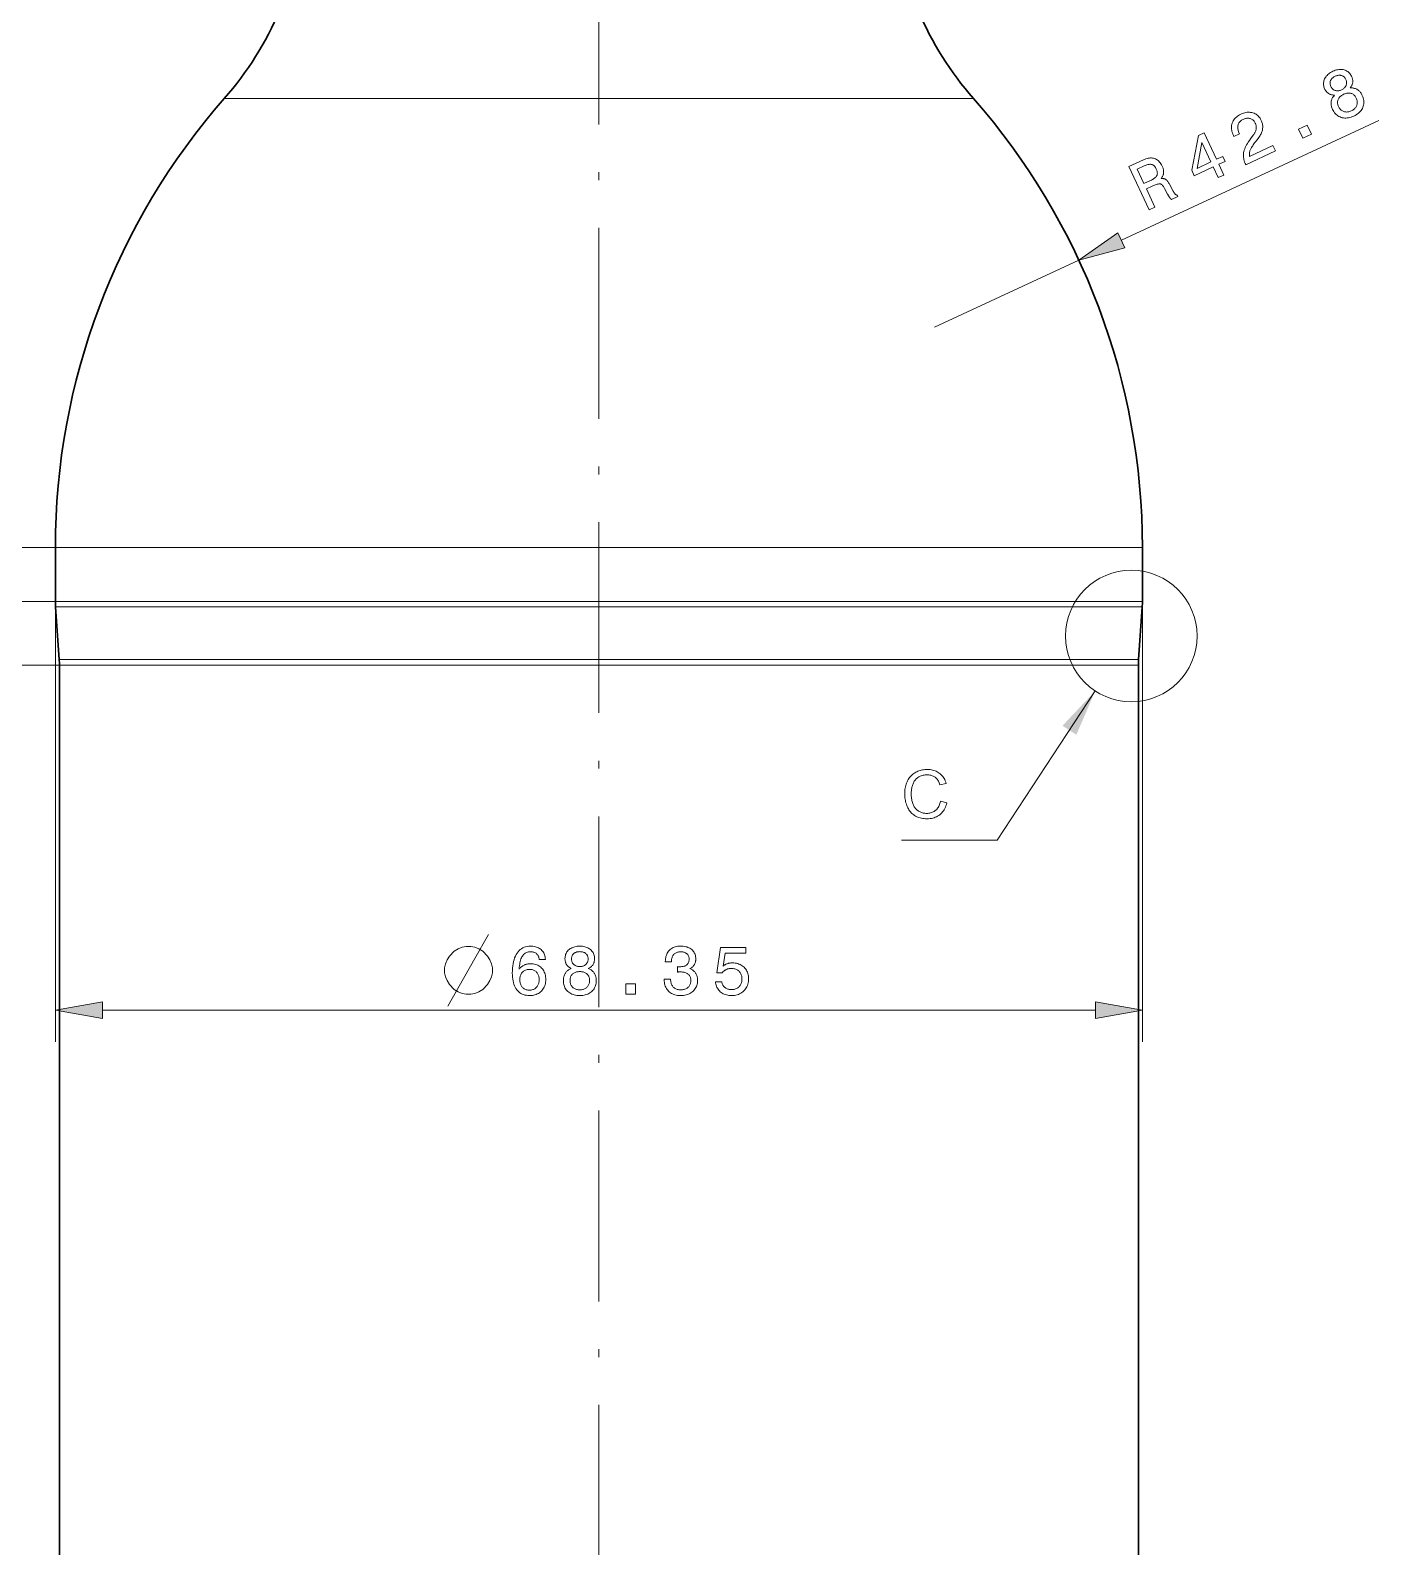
# Model space of a CAD drawing. Extents: x 0 to 419, y 0 to 420.
# Drawn here: x 72.9 to 157.7, y 209.8 to 305.1 of the extents above; entities that cross this region are included whole.
import ezdxf

# ---------------------------------------------------------------- set-up
doc = ezdxf.new("R2010")
doc.units = 0
doc.linetypes.add('DASHDOT', pattern=[18.5, 12, -3, 0.5, -3])

msp = doc.modelspace()

# ---------------------------------------------------------------- linework, layer by layer
at = {"color": 7, "linetype": 'DASHDOT', "lineweight": 13}
msp.add_line((108.657, 385.172), (108.657, 125.575), dxfattribs=at)
at = {"color": 7, "lineweight": 13}
for p, q in [((129.33, 300.802), (85.101, 300.802)), ((74.482, 272.585), (38.661, 272.585)), ((74.482, 272.585), (49.309, 272.585)), ((138.648, 272.585), (74.482, 272.585)), ((74.482, 269.185), (49.309, 269.185)), ((74.482, 269.185), (74.482, 241.491)), ((138.648, 269.185), (74.482, 269.185)), ((142.832, 269.185), (142.832, 241.491)), ((138.638, 268.844), (74.494, 268.844)), ((74.732, 265.185), (38.511, 265.185)), ((74.732, 265.185), (38.661, 265.185)), ((138.439, 265.525), (74.72, 265.525)), ((138.429, 265.185), (74.732, 265.185)), ((77.436, 243.491), (139.877, 243.491))]:
    msp.add_line(p, q, dxfattribs=at)
at = {"color": 7, "lineweight": 13, "ltscale": 0.072093}
msp.add_line((132.213, 300.802), (129.33, 300.802), dxfattribs=at)
at = {"color": 7, "lineweight": 13, "ltscale": 0.446069}
msp.add_line((141.512, 291.894), (157.688, 299.424), dxfattribs=at)
at = {"color": 7, "lineweight": 13, "ltscale": 0.25}
msp.add_line((129.768, 286.427), (138.834, 290.647), dxfattribs=at)
at = {"color": 7, "lineweight": 30, "ltscale": 0.084999}
for p, q in [((74.482, 269.185), (74.482, 272.585)), ((142.832, 269.185), (142.832, 272.585))]:
    msp.add_line(p, q, dxfattribs=at)
at = {"color": 7, "lineweight": 13, "ltscale": 0.104591}
for p, q in [((142.832, 272.585), (138.648, 272.585)), ((142.832, 269.185), (138.648, 269.185))]:
    msp.add_line(p, q, dxfattribs=at)
at = {"color": 7, "lineweight": 30, "ltscale": 0.083151}
for p, q in [((74.72, 265.525), (74.494, 268.844)), ((142.594, 265.525), (142.82, 268.844))]:
    msp.add_line(p, q, dxfattribs=at)
at = {"color": 7, "lineweight": 13, "ltscale": 0.104555}
msp.add_line((142.82, 268.844), (138.638, 268.844), dxfattribs=at)
at = {"color": 7, "lineweight": 30}
for p, q in [((74.732, 148.685), (74.732, 265.185)), ((142.582, 148.685), (142.582, 265.185))]:
    msp.add_line(p, q, dxfattribs=at)
at = {"color": 7, "lineweight": 13, "ltscale": 0.103825}
msp.add_line((142.582, 265.185), (138.429, 265.185), dxfattribs=at)
at = {"color": 7, "lineweight": 13, "ltscale": 0.103861}
msp.add_line((142.594, 265.525), (138.439, 265.525), dxfattribs=at)
at = {"color": 7, "lineweight": 13}
for points in [[(154.917, 301.018), (154.874, 301.018), (154.832, 301.021), (154.792, 301.026), (154.752, 301.033), (154.714, 301.042), (154.678, 301.052), (154.642, 301.065), (154.608, 301.08), (154.575, 301.097), (154.543, 301.116), (154.513, 301.137), (154.483, 301.16), (154.455, 301.185), (154.428, 301.213), (154.402, 301.242), (154.378, 301.274), (154.354, 301.308), (154.332, 301.344), (154.311, 301.382), (154.291, 301.422), (154.265, 301.484), (154.245, 301.546), (154.23, 301.608), (154.221, 301.67), (154.218, 301.732), (154.221, 301.793), (154.23, 301.854), (154.244, 301.915), (154.264, 301.977), (154.29, 302.037), (154.321, 302.097), (154.356, 302.154), (154.397, 302.208), (154.442, 302.26), (154.491, 302.309), (154.546, 302.356), (154.605, 302.4), (154.668, 302.441), (154.737, 302.48), (154.81, 302.517), (154.885, 302.549), (154.959, 302.577), (155.032, 302.599), (155.104, 302.615), (155.174, 302.627), (155.244, 302.633), (155.312, 302.634), (155.38, 302.63), (155.446, 302.621), (155.511, 302.606), (155.574, 302.586), (155.633, 302.562), (155.689, 302.534), (155.741, 302.5), (155.79, 302.463), (155.835, 302.421), (155.876, 302.374), (155.914, 302.323), (155.948, 302.268), (155.979, 302.207), (155.997, 302.166), (156.013, 302.125), (156.027, 302.085), (156.038, 302.045), (156.046, 302.006), (156.053, 301.967), (156.056, 301.929), (156.058, 301.891), (156.057, 301.854), (156.054, 301.817), (156.048, 301.78), (156.04, 301.745), (156.03, 301.709), (156.017, 301.674), (156.001, 301.639), (155.983, 301.604), (155.963, 301.57), (155.94, 301.536), (155.915, 301.503), (155.888, 301.47), (155.94, 301.472), (155.99, 301.472), (156.039, 301.469), (156.087, 301.463), (156.133, 301.454), (156.178, 301.443), (156.222, 301.429), (156.265, 301.411), (156.305, 301.391), (156.345, 301.369), (156.383, 301.343), (156.42, 301.315), (156.455, 301.284), (156.488, 301.251), (156.52, 301.215), (156.551, 301.176), (156.58, 301.135), (156.607, 301.091), (156.633, 301.044), (156.657, 300.995), (156.69, 300.917), (156.717, 300.84), (156.737, 300.764), (156.751, 300.688), (156.758, 300.614), (156.758, 300.54), (156.752, 300.467), (156.74, 300.395), (156.721, 300.323), (156.695, 300.253), (156.663, 300.184), (156.626, 300.118), (156.582, 300.055), (156.534, 299.996), (156.479, 299.939), (156.419, 299.886), (156.353, 299.835), (156.281, 299.787), (156.203, 299.743), (156.12, 299.701), (156.035, 299.664), (155.951, 299.634), (155.868, 299.61), (155.787, 299.592), (155.707, 299.58), (155.629, 299.575), (155.552, 299.576), (155.476, 299.583), (155.402, 299.597), (155.329, 299.617), (155.259, 299.643), (155.192, 299.674), (155.129, 299.711), (155.069, 299.754), (155.013, 299.802), (154.961, 299.855), (154.912, 299.914), (154.866, 299.979), (154.824, 300.049), (154.786, 300.124), (154.764, 300.175), (154.745, 300.224), (154.729, 300.273), (154.716, 300.322), (154.706, 300.37), (154.699, 300.418), (154.695, 300.465), (154.694, 300.512), (154.696, 300.558), (154.701, 300.604), (154.709, 300.648), (154.72, 300.693), (154.735, 300.736), (154.752, 300.779), (154.772, 300.82), (154.795, 300.862), (154.821, 300.902), (154.85, 300.941), (154.882, 300.98)], [(154.678, 301.565), (154.697, 301.527), (154.718, 301.492), (154.741, 301.46), (154.766, 301.431), (154.792, 301.404), (154.821, 301.38), (154.851, 301.359), (154.883, 301.34), (154.917, 301.324), (154.953, 301.311), (154.99, 301.301), (155.028, 301.294), (155.066, 301.291), (155.105, 301.29), (155.145, 301.292), (155.185, 301.298), (155.226, 301.307), (155.267, 301.319), (155.309, 301.334), (155.351, 301.353), (155.393, 301.373), (155.432, 301.396), (155.468, 301.42), (155.502, 301.445), (155.532, 301.473), (155.559, 301.501), (155.584, 301.532), (155.606, 301.563), (155.625, 301.597), (155.641, 301.632), (155.654, 301.668), (155.664, 301.704), (155.671, 301.74), (155.674, 301.777), (155.674, 301.814), (155.671, 301.852), (155.664, 301.89), (155.654, 301.928), (155.641, 301.966), (155.624, 302.005), (155.605, 302.043), (155.585, 302.078), (155.562, 302.109), (155.538, 302.138), (155.512, 302.165), (155.484, 302.188), (155.454, 302.209), (155.423, 302.226), (155.39, 302.241), (155.355, 302.253), (155.319, 302.262), (155.282, 302.268), (155.245, 302.271), (155.206, 302.271), (155.166, 302.267), (155.126, 302.261), (155.085, 302.251), (155.042, 302.238), (154.999, 302.222), (154.956, 302.203), (154.913, 302.182), (154.873, 302.159), (154.837, 302.136), (154.803, 302.11), (154.772, 302.084), (154.744, 302.056), (154.719, 302.026), (154.697, 301.996), (154.678, 301.964), (154.662, 301.93), (154.648, 301.896), (154.639, 301.861), (154.632, 301.826), (154.629, 301.79), (154.629, 301.754), (154.632, 301.717), (154.639, 301.68), (154.649, 301.642), (154.662, 301.604)], [(155.159, 300.307), (155.183, 300.259), (155.209, 300.215), (155.238, 300.174), (155.268, 300.136), (155.3, 300.102), (155.334, 300.072), (155.371, 300.045), (155.409, 300.021), (155.449, 300.001), (155.492, 299.984), (155.536, 299.971), (155.58, 299.962), (155.626, 299.957), (155.672, 299.956), (155.719, 299.958), (155.767, 299.965), (155.816, 299.975), (155.866, 299.99), (155.916, 300.008), (155.967, 300.03), (156.017, 300.055), (156.064, 300.082), (156.107, 300.111), (156.147, 300.142), (156.183, 300.174), (156.215, 300.209), (156.244, 300.245), (156.27, 300.283), (156.292, 300.323), (156.31, 300.365), (156.325, 300.408), (156.335, 300.452), (156.342, 300.497), (156.344, 300.542), (156.343, 300.588), (156.338, 300.634), (156.329, 300.682), (156.315, 300.73), (156.298, 300.778), (156.277, 300.828), (156.255, 300.872), (156.23, 300.914), (156.203, 300.952), (156.174, 300.986), (156.143, 301.018), (156.11, 301.046), (156.075, 301.07), (156.038, 301.092), (155.999, 301.11), (155.958, 301.124), (155.915, 301.136), (155.871, 301.143), (155.826, 301.147), (155.78, 301.147), (155.733, 301.143), (155.686, 301.135), (155.637, 301.124), (155.587, 301.109), (155.536, 301.09), (155.484, 301.068), (155.434, 301.043), (155.387, 301.016), (155.344, 300.988), (155.304, 300.958), (155.267, 300.926), (155.235, 300.893), (155.205, 300.858), (155.179, 300.821), (155.157, 300.783), (155.138, 300.743), (155.122, 300.702), (155.111, 300.66), (155.103, 300.618), (155.1, 300.575), (155.1, 300.532), (155.104, 300.488), (155.112, 300.444), (155.124, 300.399), (155.139, 300.353)], [(149.331, 296.636), (149.326, 296.648), (149.291, 296.728), (149.261, 296.807), (149.236, 296.886), (149.215, 296.963), (149.2, 297.04), (149.19, 297.115), (149.185, 297.19), (149.185, 297.264), (149.19, 297.337), (149.199, 297.409), (149.215, 297.482), (149.236, 297.557), (149.264, 297.635), (149.297, 297.717), (149.337, 297.8), (149.383, 297.887), (149.434, 297.976), (149.492, 298.068), (149.556, 298.162), (149.626, 298.26), (149.799, 298.494), (149.829, 298.535), (149.856, 298.576), (149.881, 298.617), (149.904, 298.657), (149.923, 298.697), (149.941, 298.736), (149.956, 298.775), (149.968, 298.813), (149.978, 298.851), (149.985, 298.888), (149.99, 298.925), (149.992, 298.962), (149.993, 299), (149.99, 299.037), (149.986, 299.074), (149.979, 299.112), (149.969, 299.149), (149.958, 299.187), (149.944, 299.225), (149.927, 299.262), (149.906, 299.304), (149.883, 299.343), (149.857, 299.378), (149.829, 299.411), (149.799, 299.44), (149.767, 299.467), (149.733, 299.49), (149.696, 299.511), (149.658, 299.528), (149.617, 299.542), (149.574, 299.553), (149.531, 299.561), (149.487, 299.564), (149.443, 299.565), (149.397, 299.561), (149.351, 299.554), (149.304, 299.544), (149.256, 299.53), (149.208, 299.512), (149.158, 299.491), (149.111, 299.466), (149.067, 299.44), (149.027, 299.411), (148.99, 299.38), (148.957, 299.346), (148.928, 299.31), (148.902, 299.271), (148.88, 299.23), (148.862, 299.187), (148.848, 299.141), (148.837, 299.094), (148.83, 299.045), (148.827, 298.995), (148.828, 298.944), (148.834, 298.892), (148.843, 298.838), (148.856, 298.784), (148.874, 298.728), (148.895, 298.671), (148.92, 298.612), (148.936, 298.58), (148.58, 298.414), (148.554, 298.47), (148.518, 298.555), (148.487, 298.639), (148.464, 298.722), (148.447, 298.804), (148.436, 298.884), (148.432, 298.963), (148.435, 299.04), (148.444, 299.116), (148.46, 299.191), (148.482, 299.265), (148.51, 299.336), (148.544, 299.404), (148.585, 299.469), (148.63, 299.53), (148.682, 299.588), (148.74, 299.642), (148.803, 299.693), (148.872, 299.74), (148.947, 299.785), (149.028, 299.825), (149.108, 299.86), (149.187, 299.888), (149.264, 299.911), (149.341, 299.927), (149.417, 299.938), (149.492, 299.943), (149.566, 299.942), (149.638, 299.935), (149.71, 299.922), (149.781, 299.904), (149.849, 299.879), (149.914, 299.85), (149.975, 299.816), (150.033, 299.776), (150.087, 299.732), (150.137, 299.682), (150.184, 299.627), (150.227, 299.567), (150.266, 299.502), (150.302, 299.432), (150.326, 299.376), (150.347, 299.32), (150.364, 299.264), (150.378, 299.208), (150.388, 299.152), (150.395, 299.096), (150.398, 299.04), (150.397, 298.984), (150.393, 298.928), (150.385, 298.872), (150.374, 298.816), (150.36, 298.76), (150.341, 298.704), (150.319, 298.647), (150.294, 298.59), (150.265, 298.532), (150.232, 298.475), (150.196, 298.417), (150.156, 298.358), (150.112, 298.3), (149.937, 298.077), (149.889, 298.013), (149.845, 297.952), (149.804, 297.894), (149.766, 297.838), (149.732, 297.784), (149.701, 297.732), (149.674, 297.683), (149.649, 297.637), (149.629, 297.592), (149.611, 297.55), (149.597, 297.51), (149.584, 297.469), (149.574, 297.429), (149.567, 297.389), (149.561, 297.35), (149.558, 297.31), (149.556, 297.271), (149.557, 297.232), (149.561, 297.193), (149.566, 297.155), (151.042, 297.842), (151.198, 297.506)], [(147.601, 295.831), (147.288, 296.504), (146.094, 295.948), (145.934, 296.292), (146.36, 298.488), (146.715, 298.653), (147.494, 296.981), (147.882, 297.162), (148.028, 296.848), (147.64, 296.668), (147.953, 295.995)], [(152.915, 298.304), (152.643, 298.887), (153.184, 299.139), (153.456, 298.556)], [(146.276, 296.414), (147.142, 296.817), (146.576, 298.035)], [(143.251, 293.806), (141.986, 296.522), (142.894, 296.944), (142.974, 296.979), (143.051, 297.008), (143.126, 297.031), (143.199, 297.048), (143.271, 297.06), (143.34, 297.065), (143.408, 297.065), (143.473, 297.06), (143.536, 297.048), (143.598, 297.031), (143.657, 297.009), (143.714, 296.98), (143.768, 296.946), (143.82, 296.907), (143.869, 296.862), (143.915, 296.811), (143.959, 296.755), (144.001, 296.693), (144.04, 296.626), (144.076, 296.553), (144.096, 296.508), (144.113, 296.465), (144.128, 296.421), (144.14, 296.378), (144.15, 296.336), (144.157, 296.294), (144.162, 296.253), (144.164, 296.212), (144.164, 296.172), (144.162, 296.132), (144.157, 296.093), (144.149, 296.055), (144.14, 296.017), (144.128, 295.98), (144.113, 295.943), (144.096, 295.907), (144.076, 295.872), (144.055, 295.837), (144.03, 295.804), (144.004, 295.77), (144.037, 295.774), (144.069, 295.776), (144.101, 295.776), (144.131, 295.774), (144.159, 295.77), (144.187, 295.765), (144.213, 295.757), (144.239, 295.748), (144.263, 295.737), (144.286, 295.724), (144.308, 295.708), (144.331, 295.689), (144.355, 295.666), (144.379, 295.64), (144.403, 295.61), (144.428, 295.577), (144.453, 295.54), (144.479, 295.5), (144.505, 295.456), (144.532, 295.409), (144.766, 294.981), (144.781, 294.954), (144.796, 294.929), (144.81, 294.905), (144.824, 294.883), (144.838, 294.863), (144.851, 294.845), (144.864, 294.828), (144.877, 294.813), (144.889, 294.799), (144.9, 294.788), (144.912, 294.777), (144.924, 294.768), (144.937, 294.759), (144.949, 294.752), (144.962, 294.745), (144.975, 294.739), (144.989, 294.734), (145.003, 294.731), (145.017, 294.728), (145.032, 294.726), (145.066, 294.651), (144.655, 294.46), (144.646, 294.467), (144.636, 294.474), (144.626, 294.483), (144.616, 294.493), (144.605, 294.503), (144.595, 294.515), (144.584, 294.528), (144.573, 294.541), (144.562, 294.556), (144.55, 294.571), (144.538, 294.588), (144.526, 294.606), (144.513, 294.625), (144.5, 294.645), (144.487, 294.667), (144.473, 294.69), (144.459, 294.715), (144.444, 294.74), (144.429, 294.767), (144.413, 294.796), (144.23, 295.139), (144.202, 295.188), (144.175, 295.233), (144.148, 295.274), (144.12, 295.31), (144.093, 295.342), (144.066, 295.369), (144.04, 295.392), (144.013, 295.41), (143.987, 295.424), (143.96, 295.434), (143.932, 295.439), (143.898, 295.44), (143.86, 295.437), (143.816, 295.429), (143.768, 295.417), (143.715, 295.401), (143.656, 295.381), (143.593, 295.357), (143.526, 295.328), (143.453, 295.295), (143.08, 295.122), (143.614, 293.975)], [(142.948, 296.565), (142.504, 296.358), (142.925, 295.454), (143.344, 295.649), (143.405, 295.679), (143.462, 295.709), (143.513, 295.74), (143.56, 295.77), (143.602, 295.801), (143.64, 295.833), (143.672, 295.865), (143.7, 295.897), (143.722, 295.929), (143.74, 295.961), (143.754, 295.995), (143.763, 296.03), (143.769, 296.067), (143.771, 296.105), (143.77, 296.146), (143.764, 296.187), (143.755, 296.23), (143.741, 296.275), (143.724, 296.322), (143.703, 296.37), (143.68, 296.416), (143.656, 296.459), (143.631, 296.497), (143.604, 296.532), (143.576, 296.562), (143.547, 296.589), (143.517, 296.612), (143.485, 296.631), (143.453, 296.646), (143.419, 296.657), (143.383, 296.665), (143.345, 296.668), (143.304, 296.668), (143.26, 296.665), (143.215, 296.657), (143.166, 296.646), (143.115, 296.631), (143.062, 296.613), (143.006, 296.591)], [(141.293, 292.366), (138.834, 290.647), (141.732, 291.421)], [(130.143, 256.621), (130.54, 256.521), (130.513, 256.426), (130.482, 256.335), (130.447, 256.248), (130.408, 256.167), (130.365, 256.09), (130.319, 256.018), (130.268, 255.95), (130.213, 255.887), (130.154, 255.829), (130.091, 255.775), (130.025, 255.726), (129.955, 255.683), (129.883, 255.644), (129.808, 255.611), (129.731, 255.582), (129.65, 255.559), (129.566, 255.541), (129.48, 255.529), (129.39, 255.521), (129.298, 255.518), (129.203, 255.52), (129.111, 255.526), (129.023, 255.536), (128.939, 255.55), (128.858, 255.568), (128.781, 255.589), (128.708, 255.615), (128.638, 255.645), (128.572, 255.678), (128.509, 255.716), (128.45, 255.757), (128.393, 255.802), (128.34, 255.85), (128.289, 255.902), (128.242, 255.957), (128.197, 256.016), (128.155, 256.079), (128.116, 256.145), (128.08, 256.215), (128.047, 256.288), (128.017, 256.363), (127.99, 256.44), (127.966, 256.517), (127.945, 256.596), (127.928, 256.676), (127.913, 256.757), (127.902, 256.839), (127.894, 256.922), (127.89, 257.007), (127.888, 257.092), (127.89, 257.184), (127.895, 257.275), (127.904, 257.362), (127.917, 257.448), (127.933, 257.531), (127.953, 257.611), (127.976, 257.689), (128.003, 257.765), (128.033, 257.839), (128.067, 257.909), (128.104, 257.978), (128.145, 258.042), (128.188, 258.104), (128.235, 258.162), (128.284, 258.216), (128.337, 258.268), (128.392, 258.316), (128.451, 258.36), (128.512, 258.402), (128.577, 258.439), (128.643, 258.474), (128.712, 258.505), (128.781, 258.532), (128.852, 258.555), (128.924, 258.575), (128.997, 258.592), (129.072, 258.604), (129.148, 258.613), (129.225, 258.619), (129.304, 258.621), (129.393, 258.618), (129.479, 258.611), (129.561, 258.6), (129.641, 258.584), (129.719, 258.563), (129.793, 258.538), (129.864, 258.508), (129.933, 258.474), (129.998, 258.435), (130.061, 258.391), (130.121, 258.344), (130.177, 258.292), (130.229, 258.237), (130.277, 258.178), (130.322, 258.116), (130.363, 258.049), (130.4, 257.979), (130.433, 257.905), (130.463, 257.828), (130.489, 257.747), (130.098, 257.655), (130.076, 257.718), (130.053, 257.779), (130.027, 257.835), (130, 257.888), (129.97, 257.938), (129.939, 257.984), (129.906, 258.026), (129.871, 258.065), (129.834, 258.1), (129.795, 258.132), (129.755, 258.16), (129.712, 258.185), (129.667, 258.208), (129.62, 258.227), (129.571, 258.244), (129.52, 258.257), (129.467, 258.267), (129.412, 258.275), (129.355, 258.279), (129.296, 258.281), (129.228, 258.279), (129.162, 258.274), (129.099, 258.266), (129.037, 258.254), (128.979, 258.239), (128.922, 258.221), (128.867, 258.2), (128.815, 258.175), (128.765, 258.147), (128.718, 258.115), (128.673, 258.081), (128.63, 258.044), (128.591, 258.005), (128.554, 257.964), (128.52, 257.921), (128.489, 257.875), (128.46, 257.827), (128.435, 257.777), (128.412, 257.725), (128.391, 257.67), (128.374, 257.614), (128.358, 257.558), (128.343, 257.501), (128.331, 257.444), (128.321, 257.386), (128.312, 257.329), (128.306, 257.27), (128.301, 257.212), (128.298, 257.153), (128.297, 257.094), (128.298, 257.018), (128.302, 256.945), (128.307, 256.873), (128.315, 256.803), (128.325, 256.736), (128.337, 256.67), (128.352, 256.606), (128.369, 256.544), (128.388, 256.484), (128.409, 256.426), (128.432, 256.37), (128.458, 256.317), (128.487, 256.268), (128.518, 256.221), (128.551, 256.176), (128.587, 256.135), (128.626, 256.097), (128.667, 256.061), (128.71, 256.029), (128.756, 255.999), (128.803, 255.972), (128.851, 255.948), (128.9, 255.927), (128.95, 255.909), (129.001, 255.893), (129.052, 255.881), (129.104, 255.871), (129.157, 255.864), (129.211, 255.859), (129.265, 255.858), (129.331, 255.86), (129.395, 255.866), (129.456, 255.875), (129.516, 255.889), (129.573, 255.906), (129.629, 255.927), (129.682, 255.952), (129.733, 255.981), (129.783, 256.014), (129.83, 256.05), (129.875, 256.091), (129.917, 256.135), (129.955, 256.182), (129.991, 256.234), (130.024, 256.289), (130.054, 256.348), (130.081, 256.411), (130.104, 256.477), (130.125, 256.547)], [(100.608, 247.491), (100.308, 247.491), (100.058, 247.441), (99.808, 247.341), (99.558, 247.191), (99.258, 246.891), (99.108, 246.641), (99.008, 246.391), (98.958, 246.141), (98.958, 245.841), (99.008, 245.591), (99.108, 245.341), (99.258, 245.091), (99.558, 244.791), (99.808, 244.641), (100.058, 244.541), (100.308, 244.491), (100.608, 244.491), (100.858, 244.541), (101.108, 244.641), (101.358, 244.791), (101.658, 245.091), (101.808, 245.341), (101.908, 245.591), (101.958, 245.841), (101.958, 246.141), (101.908, 246.391), (101.808, 246.641), (101.658, 246.891), (101.358, 247.191), (101.108, 247.341), (100.858, 247.441)], [(105.294, 246.679), (104.898, 246.679), (104.892, 246.725), (104.884, 246.768), (104.874, 246.81), (104.861, 246.849), (104.846, 246.885), (104.828, 246.92), (104.809, 246.953), (104.787, 246.983), (104.762, 247.011), (104.736, 247.036), (104.707, 247.06), (104.676, 247.081), (104.643, 247.099), (104.608, 247.115), (104.571, 247.129), (104.531, 247.14), (104.49, 247.149), (104.447, 247.155), (104.401, 247.159), (104.354, 247.16), (104.29, 247.157), (104.229, 247.149), (104.17, 247.136), (104.115, 247.117), (104.064, 247.092), (104.015, 247.063), (103.969, 247.028), (103.926, 246.987), (103.887, 246.941), (103.85, 246.89), (103.817, 246.833), (103.786, 246.771), (103.758, 246.703), (103.733, 246.63), (103.711, 246.551), (103.692, 246.466), (103.676, 246.376), (103.663, 246.28), (103.653, 246.179), (103.646, 246.072), (103.671, 246.104), (103.698, 246.134), (103.727, 246.162), (103.756, 246.189), (103.786, 246.215), (103.817, 246.239), (103.85, 246.261), (103.884, 246.282), (103.919, 246.301), (103.954, 246.319), (103.991, 246.335), (104.029, 246.349), (104.068, 246.362), (104.107, 246.373), (104.148, 246.382), (104.189, 246.389), (104.231, 246.395), (104.274, 246.4), (104.318, 246.402), (104.362, 246.403), (104.446, 246.4), (104.526, 246.392), (104.603, 246.378), (104.677, 246.359), (104.748, 246.335), (104.816, 246.305), (104.88, 246.269), (104.941, 246.228), (104.999, 246.182), (105.054, 246.13), (105.104, 246.074), (105.15, 246.014), (105.189, 245.95), (105.224, 245.884), (105.253, 245.813), (105.277, 245.74), (105.296, 245.662), (105.309, 245.582), (105.317, 245.498), (105.32, 245.41), (105.317, 245.322), (105.308, 245.238), (105.294, 245.157), (105.274, 245.079), (105.249, 245.005), (105.218, 244.934), (105.182, 244.866), (105.139, 244.802), (105.092, 244.741), (105.038, 244.684), (104.98, 244.631), (104.919, 244.583), (104.854, 244.541), (104.785, 244.505), (104.713, 244.474), (104.638, 244.449), (104.559, 244.43), (104.476, 244.416), (104.391, 244.407), (104.301, 244.404), (104.198, 244.408), (104.1, 244.419), (104.007, 244.437), (103.919, 244.463), (103.836, 244.496), (103.758, 244.536), (103.684, 244.583), (103.616, 244.638), (103.552, 244.7), (103.494, 244.769), (103.441, 244.845), (103.393, 244.928), (103.351, 245.017), (103.314, 245.112), (103.284, 245.214), (103.258, 245.323), (103.239, 245.438), (103.225, 245.559), (103.216, 245.687), (103.213, 245.821), (103.216, 245.979), (103.225, 246.129), (103.24, 246.272), (103.261, 246.407), (103.288, 246.536), (103.321, 246.657), (103.36, 246.77), (103.404, 246.877), (103.455, 246.976), (103.512, 247.068), (103.574, 247.152), (103.641, 247.227), (103.712, 247.293), (103.789, 247.351), (103.87, 247.399), (103.956, 247.439), (104.047, 247.47), (104.142, 247.492), (104.243, 247.505), (104.348, 247.51), (104.431, 247.508), (104.512, 247.501), (104.588, 247.49), (104.661, 247.475), (104.731, 247.455), (104.796, 247.432), (104.858, 247.403), (104.917, 247.371), (104.972, 247.334), (105.023, 247.293), (105.071, 247.247), (105.113, 247.199), (105.152, 247.146), (105.186, 247.09), (105.215, 247.031), (105.24, 246.968), (105.26, 246.901), (105.276, 246.831), (105.287, 246.757)], [(106.92, 246.106), (106.881, 246.124), (106.844, 246.145), (106.81, 246.166), (106.777, 246.189), (106.746, 246.213), (106.718, 246.238), (106.691, 246.265), (106.666, 246.293), (106.643, 246.322), (106.622, 246.352), (106.604, 246.384), (106.587, 246.418), (106.572, 246.452), (106.559, 246.489), (106.548, 246.526), (106.539, 246.565), (106.532, 246.606), (106.527, 246.648), (106.524, 246.691), (106.523, 246.736), (106.526, 246.803), (106.534, 246.868), (106.547, 246.931), (106.565, 246.99), (106.588, 247.048), (106.616, 247.102), (106.65, 247.154), (106.689, 247.204), (106.733, 247.25), (106.782, 247.295), (106.835, 247.336), (106.891, 247.372), (106.951, 247.404), (107.013, 247.432), (107.079, 247.456), (107.148, 247.475), (107.22, 247.49), (107.295, 247.501), (107.374, 247.508), (107.455, 247.51), (107.537, 247.508), (107.616, 247.501), (107.691, 247.49), (107.763, 247.475), (107.832, 247.456), (107.898, 247.432), (107.961, 247.404), (108.02, 247.372), (108.076, 247.336), (108.129, 247.295), (108.177, 247.25), (108.221, 247.204), (108.259, 247.154), (108.293, 247.102), (108.321, 247.048), (108.344, 246.99), (108.362, 246.931), (108.375, 246.868), (108.382, 246.803), (108.385, 246.736), (108.384, 246.691), (108.381, 246.647), (108.376, 246.605), (108.369, 246.564), (108.361, 246.525), (108.35, 246.487), (108.337, 246.451), (108.323, 246.416), (108.306, 246.382), (108.288, 246.35), (108.267, 246.32), (108.245, 246.291), (108.22, 246.263), (108.194, 246.236), (108.165, 246.211), (108.134, 246.187), (108.102, 246.165), (108.067, 246.144), (108.03, 246.124), (107.991, 246.106), (108.039, 246.086), (108.084, 246.065), (108.128, 246.041), (108.169, 246.016), (108.207, 245.988), (108.243, 245.959), (108.277, 245.927), (108.308, 245.894), (108.336, 245.858), (108.363, 245.821), (108.387, 245.782), (108.408, 245.741), (108.427, 245.698), (108.443, 245.654), (108.457, 245.608), (108.468, 245.56), (108.477, 245.51), (108.483, 245.459), (108.487, 245.406), (108.488, 245.351), (108.485, 245.266), (108.477, 245.185), (108.463, 245.107), (108.443, 245.033), (108.418, 244.963), (108.388, 244.895), (108.351, 244.832), (108.309, 244.771), (108.262, 244.715), (108.209, 244.662), (108.151, 244.613), (108.089, 244.569), (108.024, 244.53), (107.954, 244.497), (107.881, 244.469), (107.803, 244.446), (107.722, 244.428), (107.637, 244.415), (107.548, 244.407), (107.455, 244.404), (107.362, 244.407), (107.273, 244.415), (107.188, 244.428), (107.107, 244.446), (107.03, 244.469), (106.957, 244.497), (106.887, 244.53), (106.822, 244.569), (106.76, 244.613), (106.703, 244.662), (106.65, 244.715), (106.602, 244.771), (106.561, 244.832), (106.524, 244.895), (106.494, 244.963), (106.469, 245.033), (106.449, 245.107), (106.435, 245.185), (106.427, 245.266), (106.424, 245.351), (106.425, 245.406), (106.429, 245.459), (106.436, 245.51), (106.444, 245.56), (106.456, 245.608), (106.469, 245.654), (106.486, 245.698), (106.505, 245.741), (106.526, 245.782), (106.55, 245.821), (106.576, 245.858), (106.605, 245.894), (106.636, 245.927), (106.669, 245.959), (106.705, 245.988), (106.743, 246.016), (106.784, 246.041), (106.827, 246.065), (106.872, 246.086)], [(106.934, 246.702), (106.936, 246.66), (106.94, 246.62), (106.947, 246.581), (106.957, 246.544), (106.97, 246.508), (106.986, 246.475), (107.004, 246.443), (107.025, 246.412), (107.05, 246.384), (107.077, 246.357), (107.106, 246.332), (107.137, 246.31), (107.171, 246.29), (107.206, 246.273), (107.242, 246.259), (107.281, 246.247), (107.322, 246.238), (107.364, 246.231), (107.409, 246.227), (107.455, 246.226), (107.502, 246.227), (107.547, 246.231), (107.589, 246.238), (107.63, 246.247), (107.669, 246.259), (107.706, 246.273), (107.742, 246.29), (107.775, 246.31), (107.806, 246.332), (107.836, 246.357), (107.863, 246.384), (107.887, 246.412), (107.908, 246.443), (107.927, 246.475), (107.942, 246.508), (107.955, 246.544), (107.965, 246.581), (107.972, 246.62), (107.977, 246.66), (107.978, 246.702), (107.977, 246.744), (107.972, 246.785), (107.965, 246.823), (107.956, 246.86), (107.943, 246.894), (107.928, 246.927), (107.91, 246.958), (107.889, 246.988), (107.865, 247.015), (107.839, 247.041), (107.81, 247.064), (107.779, 247.085), (107.746, 247.104), (107.711, 247.12), (107.673, 247.133), (107.634, 247.144), (107.592, 247.153), (107.549, 247.159), (107.503, 247.163), (107.455, 247.164), (107.408, 247.163), (107.362, 247.159), (107.319, 247.153), (107.278, 247.144), (107.239, 247.133), (107.201, 247.12), (107.166, 247.104), (107.133, 247.085), (107.102, 247.064), (107.074, 247.041), (107.047, 247.015), (107.023, 246.988), (107.003, 246.958), (106.985, 246.927), (106.969, 246.894), (106.957, 246.86), (106.947, 246.823), (106.94, 246.785), (106.936, 246.744)], [(112.764, 245.431), (113.162, 245.431), (113.165, 245.369), (113.171, 245.31), (113.18, 245.254), (113.193, 245.201), (113.209, 245.15), (113.228, 245.103), (113.25, 245.058), (113.275, 245.016), (113.304, 244.977), (113.336, 244.941), (113.371, 244.908), (113.408, 244.878), (113.449, 244.852), (113.492, 244.83), (113.537, 244.81), (113.585, 244.795), (113.636, 244.783), (113.69, 244.774), (113.746, 244.769), (113.805, 244.767), (113.863, 244.769), (113.918, 244.773), (113.971, 244.781), (114.021, 244.792), (114.069, 244.807), (114.114, 244.824), (114.157, 244.844), (114.197, 244.868), (114.235, 244.895), (114.27, 244.925), (114.302, 244.958), (114.331, 244.993), (114.357, 245.031), (114.379, 245.07), (114.397, 245.113), (114.413, 245.157), (114.424, 245.204), (114.433, 245.254), (114.438, 245.305), (114.44, 245.359), (114.438, 245.408), (114.433, 245.455), (114.425, 245.5), (114.413, 245.542), (114.398, 245.583), (114.379, 245.621), (114.358, 245.656), (114.332, 245.69), (114.304, 245.721), (114.272, 245.75), (114.237, 245.777), (114.2, 245.801), (114.159, 245.822), (114.116, 245.84), (114.07, 245.856), (114.022, 245.868), (113.971, 245.878), (113.917, 245.885), (113.86, 245.889), (113.801, 245.891), (113.792, 245.891), (113.784, 245.891), (113.775, 245.89), (113.766, 245.89), (113.758, 245.89), (113.749, 245.89), (113.74, 245.89), (113.731, 245.889), (113.722, 245.889), (113.712, 245.889), (113.703, 245.888), (113.693, 245.888), (113.682, 245.887), (113.671, 245.887), (113.659, 245.886), (113.646, 245.885), (113.633, 245.885), (113.619, 245.884), (113.605, 245.883), (113.59, 245.882), (113.59, 246.222), (113.599, 246.221), (113.608, 246.221), (113.618, 246.22), (113.627, 246.22), (113.635, 246.22), (113.644, 246.219), (113.653, 246.219), (113.662, 246.219), (113.67, 246.219), (113.679, 246.218), (113.687, 246.218), (113.695, 246.218), (113.703, 246.218), (113.711, 246.218), (113.719, 246.218), (113.727, 246.218), (113.735, 246.218), (113.742, 246.217), (113.749, 246.217), (113.757, 246.217), (113.813, 246.219), (113.867, 246.222), (113.918, 246.228), (113.965, 246.236), (114.01, 246.246), (114.051, 246.259), (114.09, 246.274), (114.126, 246.291), (114.158, 246.311), (114.188, 246.332), (114.214, 246.357), (114.238, 246.383), (114.259, 246.412), (114.277, 246.444), (114.293, 246.478), (114.306, 246.514), (114.315, 246.553), (114.322, 246.594), (114.327, 246.637), (114.328, 246.683), (114.327, 246.728), (114.323, 246.77), (114.316, 246.81), (114.306, 246.849), (114.294, 246.885), (114.279, 246.919), (114.261, 246.95), (114.241, 246.98), (114.218, 247.008), (114.192, 247.033), (114.164, 247.057), (114.133, 247.077), (114.1, 247.096), (114.064, 247.112), (114.026, 247.125), (113.986, 247.136), (113.943, 247.145), (113.898, 247.151), (113.851, 247.154), (113.801, 247.156), (113.745, 247.154), (113.692, 247.149), (113.641, 247.141), (113.594, 247.13), (113.549, 247.115), (113.507, 247.097), (113.467, 247.076), (113.431, 247.052), (113.397, 247.024), (113.366, 246.993), (113.337, 246.959), (113.312, 246.922), (113.29, 246.882), (113.27, 246.839), (113.254, 246.793), (113.241, 246.744), (113.23, 246.692), (113.223, 246.636), (113.218, 246.578), (113.217, 246.517), (112.833, 246.517), (112.833, 246.546), (112.836, 246.633), (112.843, 246.715), (112.856, 246.795), (112.874, 246.87), (112.897, 246.942), (112.925, 247.011), (112.959, 247.075), (112.997, 247.137), (113.041, 247.194), (113.089, 247.248), (113.142, 247.298), (113.199, 247.342), (113.259, 247.382), (113.323, 247.416), (113.39, 247.444), (113.461, 247.468), (113.535, 247.486), (113.613, 247.499), (113.695, 247.507), (113.78, 247.51), (113.87, 247.508), (113.955, 247.501), (114.037, 247.491), (114.114, 247.476), (114.188, 247.457), (114.257, 247.433), (114.322, 247.405), (114.383, 247.374), (114.44, 247.337), (114.492, 247.297), (114.54, 247.253), (114.583, 247.205), (114.621, 247.154), (114.654, 247.1), (114.682, 247.042), (114.705, 246.981), (114.723, 246.916), (114.735, 246.848), (114.743, 246.777), (114.745, 246.702), (114.744, 246.66), (114.742, 246.618), (114.737, 246.578), (114.73, 246.539), (114.721, 246.501), (114.711, 246.465), (114.698, 246.429), (114.684, 246.395), (114.668, 246.363), (114.649, 246.331), (114.629, 246.301), (114.607, 246.273), (114.584, 246.246), (114.558, 246.22), (114.531, 246.196), (114.501, 246.173), (114.47, 246.152), (114.437, 246.132), (114.403, 246.114), (114.366, 246.097), (114.413, 246.079), (114.458, 246.058), (114.501, 246.035), (114.541, 246.011), (114.579, 245.984), (114.615, 245.955), (114.648, 245.925), (114.679, 245.892), (114.708, 245.858), (114.734, 245.821), (114.758, 245.783), (114.779, 245.743), (114.798, 245.701), (114.814, 245.657), (114.828, 245.612), (114.839, 245.565), (114.848, 245.516), (114.854, 245.466), (114.858, 245.413), (114.859, 245.359), (114.856, 245.275), (114.847, 245.193), (114.833, 245.115), (114.812, 245.041), (114.785, 244.97), (114.753, 244.902), (114.715, 244.838), (114.67, 244.777), (114.62, 244.72), (114.564, 244.666), (114.503, 244.616), (114.438, 244.572), (114.37, 244.532), (114.297, 244.498), (114.22, 244.47), (114.14, 244.446), (114.056, 244.428), (113.968, 244.415), (113.876, 244.407), (113.78, 244.404), (113.689, 244.407), (113.602, 244.415), (113.518, 244.429), (113.439, 244.448), (113.363, 244.472), (113.291, 244.502), (113.222, 244.538), (113.158, 244.578), (113.097, 244.625), (113.04, 244.676), (112.987, 244.733), (112.94, 244.792), (112.899, 244.856), (112.863, 244.923), (112.833, 244.994), (112.808, 245.068), (112.789, 245.146), (112.775, 245.227), (112.766, 245.313), (112.764, 245.402)], [(115.981, 245.273), (116.381, 245.273), (116.39, 245.227), (116.401, 245.183), (116.414, 245.142), (116.43, 245.102), (116.448, 245.064), (116.469, 245.029), (116.492, 244.995), (116.518, 244.964), (116.546, 244.935), (116.576, 244.907), (116.609, 244.882), (116.644, 244.86), (116.68, 244.84), (116.718, 244.823), (116.757, 244.808), (116.799, 244.796), (116.842, 244.787), (116.887, 244.781), (116.934, 244.777), (116.982, 244.775), (117.041, 244.777), (117.098, 244.783), (117.152, 244.792), (117.204, 244.805), (117.254, 244.821), (117.301, 244.841), (117.346, 244.865), (117.389, 244.893), (117.429, 244.924), (117.467, 244.959), (117.502, 244.997), (117.533, 245.037), (117.561, 245.079), (117.584, 245.124), (117.605, 245.171), (117.621, 245.221), (117.634, 245.272), (117.643, 245.326), (117.649, 245.383), (117.651, 245.442), (117.649, 245.501), (117.643, 245.559), (117.634, 245.614), (117.622, 245.666), (117.605, 245.716), (117.585, 245.764), (117.562, 245.809), (117.534, 245.851), (117.504, 245.891), (117.469, 245.929), (117.432, 245.963), (117.392, 245.994), (117.349, 246.021), (117.304, 246.045), (117.257, 246.065), (117.207, 246.081), (117.154, 246.094), (117.1, 246.103), (117.042, 246.108), (116.982, 246.11), (116.948, 246.109), (116.913, 246.107), (116.88, 246.104), (116.847, 246.099), (116.815, 246.093), (116.783, 246.085), (116.752, 246.076), (116.722, 246.065), (116.692, 246.054), (116.663, 246.04), (116.634, 246.026), (116.607, 246.01), (116.579, 245.993), (116.553, 245.974), (116.528, 245.954), (116.503, 245.933), (116.479, 245.91), (116.455, 245.886), (116.433, 245.86), (116.411, 245.834), (116.067, 245.834), (116.303, 247.423), (117.906, 247.423), (117.906, 247.069), (116.592, 247.069), (116.472, 246.262), (116.494, 246.28), (116.517, 246.298), (116.54, 246.315), (116.564, 246.33), (116.589, 246.345), (116.615, 246.359), (116.642, 246.372), (116.669, 246.384), (116.697, 246.396), (116.726, 246.406), (116.756, 246.416), (116.786, 246.424), (116.816, 246.431), (116.847, 246.438), (116.879, 246.443), (116.911, 246.448), (116.944, 246.451), (116.977, 246.454), (117.011, 246.455), (117.045, 246.456), (117.136, 246.453), (117.223, 246.445), (117.306, 246.431), (117.386, 246.412), (117.462, 246.387), (117.535, 246.357), (117.604, 246.321), (117.669, 246.28), (117.731, 246.234), (117.789, 246.182), (117.842, 246.125), (117.89, 246.065), (117.932, 246.002), (117.969, 245.935), (118, 245.865), (118.025, 245.791), (118.045, 245.714), (118.059, 245.634), (118.067, 245.55), (118.07, 245.463), (118.067, 245.37), (118.058, 245.281), (118.043, 245.195), (118.022, 245.114), (117.995, 245.035), (117.963, 244.961), (117.924, 244.889), (117.879, 244.822), (117.828, 244.758), (117.772, 244.697), (117.71, 244.642), (117.645, 244.592), (117.577, 244.548), (117.504, 244.51), (117.428, 244.478), (117.349, 244.451), (117.266, 244.431), (117.179, 244.416), (117.089, 244.407), (116.995, 244.404), (116.912, 244.407), (116.831, 244.414), (116.754, 244.426), (116.679, 244.443), (116.607, 244.464), (116.538, 244.491), (116.472, 244.522), (116.409, 244.558), (116.349, 244.598), (116.292, 244.644), (116.238, 244.693), (116.19, 244.745), (116.146, 244.801), (116.108, 244.859), (116.074, 244.921), (116.046, 244.985), (116.022, 245.053), (116.003, 245.123), (115.99, 245.196)], [(104.902, 245.406), (104.9, 245.463), (104.896, 245.518), (104.887, 245.571), (104.876, 245.621), (104.862, 245.669), (104.844, 245.715), (104.823, 245.758), (104.798, 245.799), (104.771, 245.838), (104.74, 245.874), (104.706, 245.907), (104.671, 245.937), (104.633, 245.963), (104.594, 245.986), (104.552, 246.005), (104.509, 246.021), (104.463, 246.033), (104.415, 246.042), (104.366, 246.047), (104.314, 246.049), (104.256, 246.047), (104.201, 246.042), (104.148, 246.033), (104.098, 246.021), (104.051, 246.006), (104.006, 245.987), (103.963, 245.964), (103.923, 245.938), (103.886, 245.909), (103.851, 245.876), (103.819, 245.84), (103.791, 245.802), (103.766, 245.761), (103.744, 245.717), (103.725, 245.671), (103.71, 245.622), (103.699, 245.571), (103.69, 245.517), (103.685, 245.461), (103.684, 245.402), (103.685, 245.342), (103.69, 245.286), (103.698, 245.232), (103.71, 245.18), (103.725, 245.131), (103.743, 245.085), (103.765, 245.04), (103.789, 244.999), (103.818, 244.96), (103.849, 244.923), (103.883, 244.889), (103.92, 244.859), (103.959, 244.833), (104, 244.81), (104.044, 244.79), (104.09, 244.774), (104.138, 244.762), (104.189, 244.753), (104.242, 244.748), (104.297, 244.746), (104.35, 244.748), (104.401, 244.753), (104.45, 244.762), (104.497, 244.775), (104.541, 244.791), (104.584, 244.812), (104.625, 244.835), (104.663, 244.863), (104.7, 244.894), (104.734, 244.928), (104.766, 244.966), (104.795, 245.006), (104.82, 245.048), (104.842, 245.092), (104.86, 245.139), (104.875, 245.188), (104.887, 245.239), (104.895, 245.292), (104.9, 245.348)], [(106.84, 245.359), (106.841, 245.306), (106.846, 245.254), (106.854, 245.205), (106.866, 245.159), (106.881, 245.114), (106.899, 245.072), (106.921, 245.032), (106.945, 244.994), (106.974, 244.959), (107.005, 244.926), (107.039, 244.896), (107.076, 244.869), (107.115, 244.845), (107.157, 244.824), (107.2, 244.807), (107.247, 244.792), (107.295, 244.781), (107.346, 244.773), (107.399, 244.769), (107.455, 244.767), (107.511, 244.769), (107.565, 244.773), (107.616, 244.781), (107.665, 244.792), (107.712, 244.807), (107.756, 244.824), (107.797, 244.845), (107.836, 244.869), (107.873, 244.896), (107.907, 244.926), (107.939, 244.959), (107.967, 244.994), (107.992, 245.032), (108.013, 245.072), (108.031, 245.114), (108.046, 245.159), (108.058, 245.205), (108.066, 245.254), (108.071, 245.306), (108.073, 245.359), (108.071, 245.409), (108.066, 245.457), (108.058, 245.503), (108.047, 245.546), (108.032, 245.588), (108.014, 245.627), (107.992, 245.664), (107.968, 245.699), (107.94, 245.732), (107.908, 245.763), (107.874, 245.791), (107.838, 245.817), (107.799, 245.839), (107.757, 245.858), (107.713, 245.875), (107.666, 245.888), (107.617, 245.898), (107.566, 245.906), (107.512, 245.91), (107.455, 245.912), (107.399, 245.91), (107.345, 245.906), (107.294, 245.898), (107.245, 245.888), (107.199, 245.875), (107.155, 245.858), (107.114, 245.839), (107.075, 245.817), (107.038, 245.791), (107.004, 245.763), (106.973, 245.732), (106.945, 245.699), (106.92, 245.664), (106.899, 245.627), (106.881, 245.588), (106.866, 245.546), (106.854, 245.503), (106.846, 245.457), (106.841, 245.409)], [(110.356, 244.491), (110.356, 245.134), (110.953, 245.134), (110.953, 244.491)], [(77.436, 244.012), (74.482, 243.491), (77.436, 242.97)], [(139.877, 242.97), (142.832, 243.491), (139.877, 244.012)]]:
    msp.add_lwpolyline(points, close=True, dxfattribs=at)
for points in [[(139.865, 263.554), (133.706, 254.181), (127.679, 254.181)], [(99.158, 243.741), (100.858, 246.741), (101.708, 248.241)]]:
    msp.add_lwpolyline(points, dxfattribs=at)
msp.add_circle((142.136, 267.011), 4.137, dxfattribs=at)
at = {"color": 7, "lineweight": 30}
for centre, radius, start, end in [((69.551, 314.435), 20.68, 318.75548, 355.14362), ((147.763, 314.435), 20.68, 184.85638, 221.24452), ((117.282, 272.585), 42.8, 138.75542, 179.99999), ((100.032, 272.585), 42.8, 0.00001, 41.24459), ((79.482, 269.185), 5, 180.00013, 183.90878), ((137.832, 269.185), 5, 356.09122, 359.99987), ((69.732, 265.185), 5, 0.00013, 3.90878), ((147.582, 265.185), 5, 176.09122, 179.99987)]:
    msp.add_arc(centre, radius, start, end, dxfattribs=at)
at = {"color": 7, "lineweight": 13}
for points in [[(141.293, 292.366), (138.834, 290.647), (141.293, 292.366), (141.732, 291.421)], [(138.678, 260.799), (139.865, 263.554), (137.807, 261.371)], [(77.436, 244.012), (74.482, 243.491), (77.436, 244.012), (77.436, 242.97)], [(139.877, 242.97), (142.832, 243.491), (139.877, 242.97), (139.877, 244.012)]]:
    msp.add_solid(points, dxfattribs=at)

doc.saveas('drawing.dxf')
